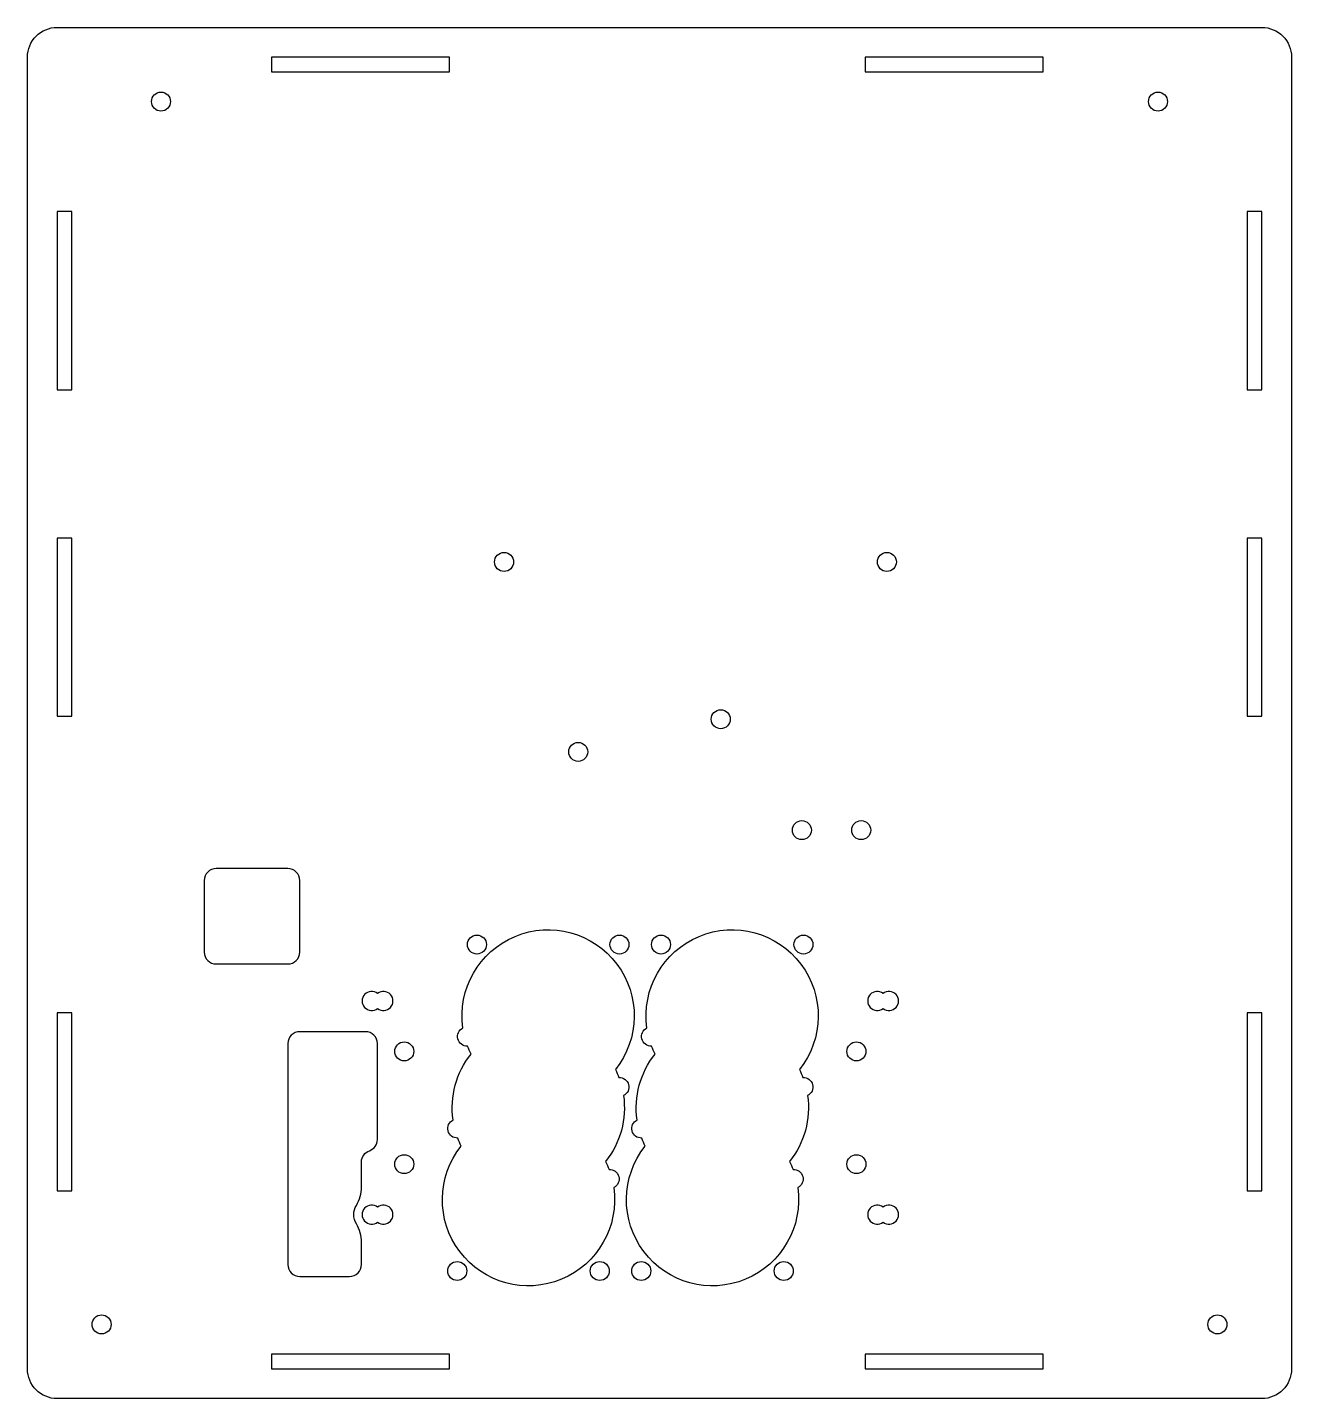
# Model space of a CAD drawing. Header units: millimetres. Extents: x -203 to 10, y -100 to 131.
import ezdxf

# ---------------------------------------------------------------- set-up
doc = ezdxf.new("R2010")
doc.units = ezdxf.units.MM
doc.layers.get('0').update_dxf_attribs({"linetype": 'CONTINUOUS'})

msp = doc.modelspace()

# ---------------------------------------------------------------- linework, layer by layer
for points in [[(10, -95.28, -0.414214), (5, -100.28), (-197.96, -100.28, -0.414214), (-202.96, -95.28), (-202.96, 125.76, -0.414214), (-197.96, 130.76), (5, 130.76, -0.414214), (10, 125.76)], [(-171.17, -27.05), (-159.09, -27.05, 0.414214), (-157.09, -25.05), (-157.09, -12.97, 0.414214), (-159.09, -10.97), (-171.17, -10.97, 0.414214), (-173.17, -12.97), (-173.17, -25.05, 0.414214)], [(-102.54, -49.22, -0.207038), (-105.57, -60.33, -0.025401), (-104.98, -61.68, -0.819901), (-104.2, -64.72, -1.52219), (-129.88, -57.73, -0.025401), (-130.47, -56.38, -0.819901), (-131.25, -53.34, -0.207038), (-128.22, -42.23, -0.025401), (-128.81, -40.88, -0.819901), (-129.59, -37.84, -1.52219), (-103.91, -44.83, -0.025401), (-103.32, -46.18, -0.819901)], [(-97.22, -42.23, -0.025401), (-97.81, -40.88, -0.819901), (-98.59, -37.84, -1.52219), (-72.91, -44.83, -0.025401), (-72.32, -46.18, -0.819901), (-71.54, -49.22, -0.207038), (-74.57, -60.33, -0.025401), (-73.98, -61.68, -0.819901), (-73.2, -64.72, -1.52219), (-98.88, -57.73, -0.025401), (-99.47, -56.38, -0.819901), (-100.25, -53.34, -0.207038)], [(-146.68, -60.39, -0.317789), (-145.35, -58.51, 0.317789), (-144.01, -56.62), (-144.01, -40.46, 0.414214), (-146.01, -38.46), (-157.09, -38.46, 0.414214), (-159.09, -40.46), (-159.09, -58.62), (-159.09, -58.62), (-159.09, -77.69, 0.414214), (-157.09, -79.69), (-148.68, -79.69, 0.414214), (-146.68, -77.69), (-146.68, -73.94, 0.136895), (-147.55, -70.83, -0.279019), (-147.55, -67.73, 0.136895), (-146.68, -64.62)]]:
    msp.add_lwpolyline(points, format="xyb", close=True)
for points in [[(-161.85, 123.26), (-131.85, 123.26), (-131.85, 125.76), (-161.85, 125.76)], [(-61.85, 123.26), (-31.85, 123.26), (-31.85, 125.76), (-61.85, 125.76)], [(-197.96, 69.72), (-195.46, 69.72), (-195.46, 99.72), (-197.96, 99.72)], [(2.5, 99.72), (2.5, 69.72), (5, 69.72), (5, 99.72)], [(-197.96, 14.72), (-195.46, 14.72), (-195.46, 44.72), (-197.96, 44.72)], [(2.5, 44.72), (2.5, 14.72), (5, 14.72), (5, 44.72)], [(-197.96, -35.28), (-197.96, -65.28), (-195.46, -65.28), (-195.46, -35.28)], [(2.5, -35.28), (2.5, -65.28), (5, -65.28), (5, -35.28)], [(-131.85, -95.28), (-131.85, -92.78), (-161.85, -92.78), (-161.85, -95.28)], [(-31.85, -95.28), (-31.85, -92.78), (-61.85, -92.78), (-61.85, -95.28)]]:
    msp.add_lwpolyline(points, close=True)
for centre in [(-180.46, 118.26), (-12.5, 118.26), (-122.67, 40.69), (-58.17, 40.69), (-86.17, 14.19), (-110.17, 8.69), (-72.5, -4.5), (-62.5, -4.5), (-127.23, -23.78), (-103.23, -23.78), (-96.23, -23.78), (-72.23, -23.78), (-139.48, -41.78), (-63.31, -41.78), (-139.48, -60.78), (-63.31, -60.78), (-130.55, -78.78), (-106.55, -78.78), (-99.55, -78.78), (-75.55, -78.78), (-190.46, -87.78), (-2.5, -87.78)]:
    msp.add_circle(centre, 1.6)
for centre, start, end in [((-144.98, -33.28), 51.3178, 308.6822), ((-142.98, -33.28), -128.6822, 128.6822), ((-59.81, -33.28), 51.3178, 308.6822), ((-57.81, -33.28), -128.6822, 128.6822), ((-144.98, -69.28), 51.3178, 308.6822), ((-142.98, -69.28), -128.6822, 128.6822), ((-59.81, -69.28), 51.3178, 308.6822), ((-57.81, -69.28), -128.6822, 128.6822)]:
    msp.add_arc(centre, 1.6, start, end)

doc.saveas('drawing.dxf')
